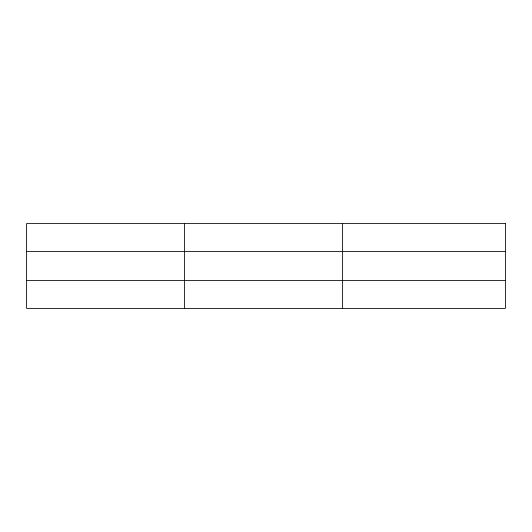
<?xml version="1.0" encoding="UTF-8"?>
<svg xmlns="http://www.w3.org/2000/svg" width="532" height="532" viewBox="0 0 532 532"><rect width="100%" height="100%" fill="white"/><g stroke="black" fill="none" stroke-linecap="round" stroke-linejoin="round"><path stroke-width="0.8" d="M184.604 308.394L184.604 223.606M342.608 308.394L342.608 223.606M26.6 251.589L505.4 251.589M26.6 280.411L505.4 280.411M505.4 223.606L505.4 308.394L26.6 308.394L26.6 223.606L505.4 223.606"/></g></svg>
